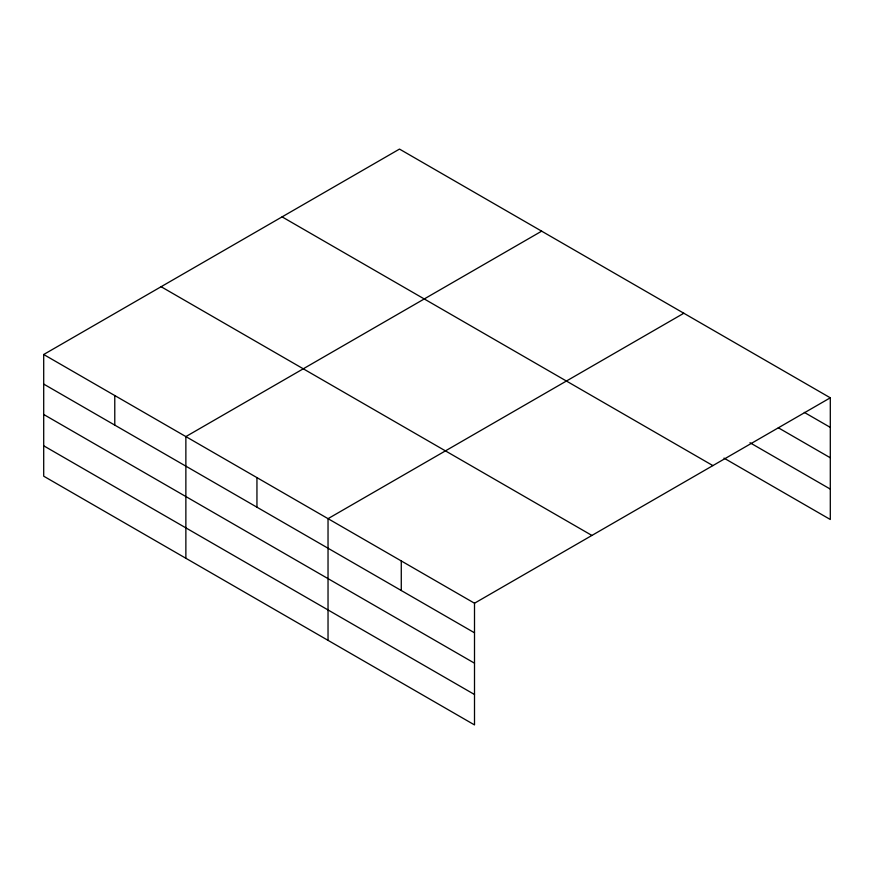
<?xml version="1.0" encoding="UTF-8"?>
<svg xmlns="http://www.w3.org/2000/svg" width="874" height="874" viewBox="0 0 874 874"><rect width="100%" height="100%" fill="white"/><g stroke="black" fill="none" stroke-linecap="round" stroke-linejoin="round"><path stroke-width="1.31" d="M474.506 663.191L474.506 603.224L43.7 354.505L43.7 476.188L474.506 724.917L474.506 663.191L43.7 414.473M43.7 354.505L399.494 149.083L830.3 397.812L830.3 519.495L723.989 458.118M541.662 231.162L185.867 436.585L185.867 558.268M683.829 313.242L328.034 518.664L328.034 640.347M474.506 603.224L830.3 397.812M804.309 412.386L830.3 427.386M778.33 427.779L830.3 457.779M749.979 442.725L830.3 489.101M282.084 216.872L712.889 465.602M161.111 286.716L591.916 535.445M43.7 384.079L474.506 632.798M43.7 445.795L474.506 694.513M401.275 560.944L401.275 590.518M256.945 477.619L256.945 507.193M114.778 395.54L114.778 425.114"/></g></svg>
